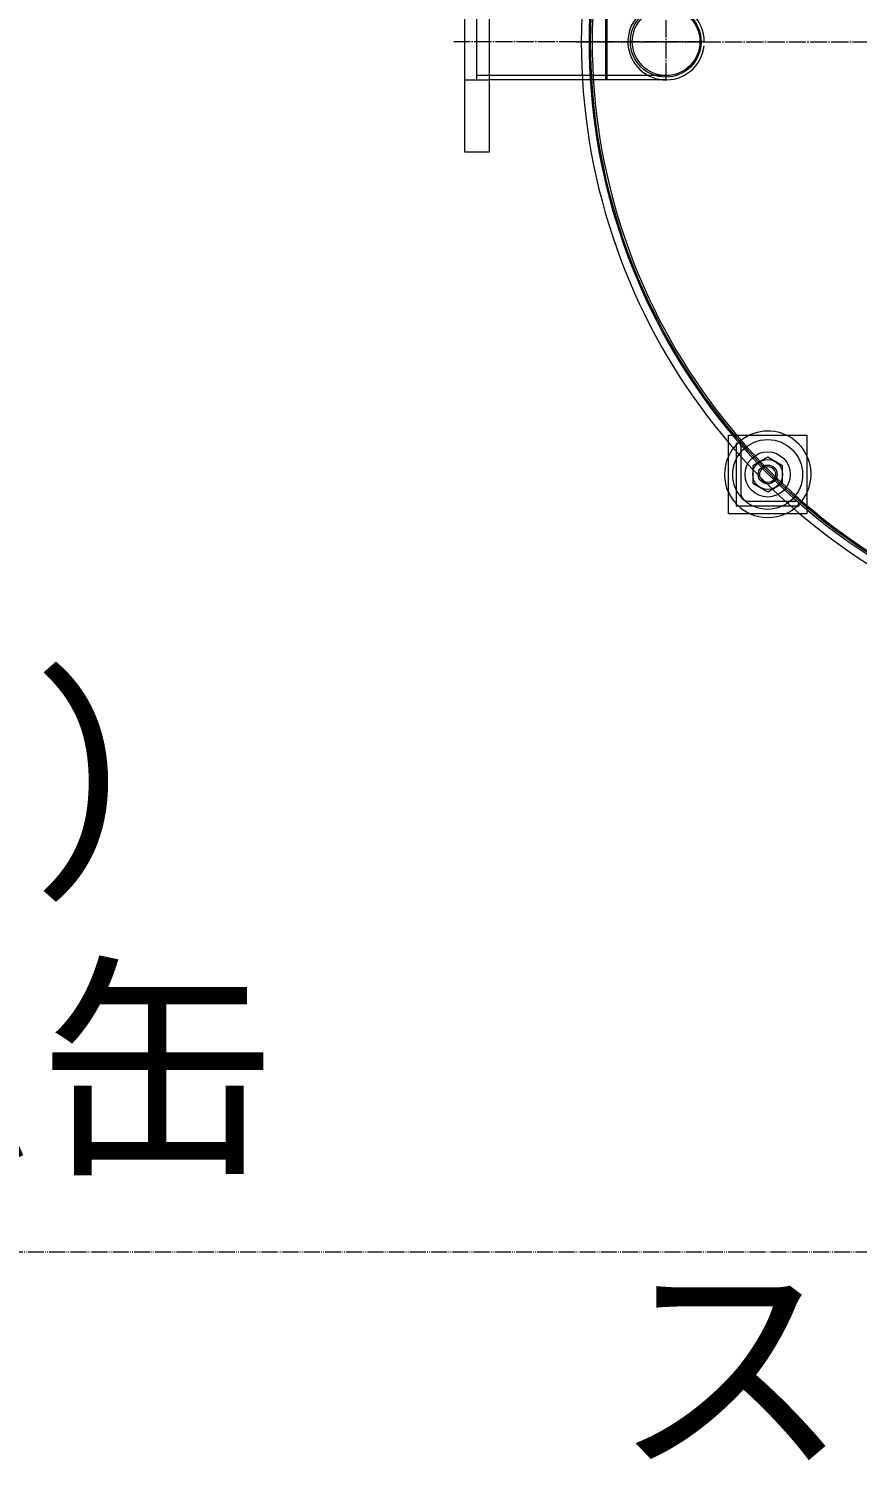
# Model space of a CAD drawing. Units: millimetres at full size. Extents: x -21196 to 21204, y -11807 to 11807.
# Drawn here: x -13845 to -13318, y -4775 to -3862 of the extents above; entities that cross this region are included whole.
import ezdxf
from ezdxf.enums import TextEntityAlignment as Align

# ---------------------------------------------------------------- set-up
doc = ezdxf.new("R2010")
doc.units = ezdxf.units.MM
doc.header["$LTSCALE"] = 0.5
doc.linetypes.add('USER3', pattern=[26.999999, 20.299999, -1.7, 0.8, -1.7, 0.8, -1.7])
doc.linetypes.add('USER4', pattern=[27.1, 22, -1.7, 1.7, -1.7])
doc.layers.add('1-0_設備-5(241129配置図菊池追記(立面図).jww)(機器配置図 260128.dwg)', color=7, linetype='Continuous', lineweight=9)
doc.layers.add('1-1_設備-D(241129配置図菊池追記(立面図).jww)(機器配置図 260128.dwg)', color=7, linetype='Continuous')
doc.styles.add('ＭＳ ゴシック', font='')
doc.styles.get('ＭＳ ゴシック').set_extended_font_data('MS Gothic')

msp = doc.modelspace()

# ---------------------------------------------------------------- linework, layer by layer
at = {"layer": '1-0_設備-5(241129配置図菊池追記(立面図).jww)(機器配置図 260128.dwg)'}
for p, q in [((-13567.868, -3800.1471), (-13567.868, -3940.1471)), ((-13559.868, -3894.4471), (-13559.868, -3845.8471)), ((-13477.8715, -3894.4471), (-13477.8715, -3845.8471)), ((-13477.1001, -3894.2471), (-13477.1001, -3846.0252)), ((-13518.9239, -3891.6471), (-13559.868, -3891.6471)), ((-13439.5215, -3891.6471), (-13518.9239, -3891.6471)), ((-13551.868, -3894.6971), (-13567.868, -3894.6971)), ((-13559.868, -3894.4471), (-13551.868, -3894.4471)), ((-13492.7715, -3894.4471), (-13551.868, -3894.4471)), ((-13439.5215, -3894.4471), (-13492.7715, -3894.4471)), ((-13477.11, -3894.4425), (-13477.8715, -3893.2471)), ((-13567.868, -3940.1471), (-13551.868, -3940.1471)), ((-13399.8996, -4125.1158), (-13399.8996, -4120.5252)), ((-13399.8996, -4170.5252), (-13399.8996, -4125.1158)), ((-13394.8996, -4125.5252), (-13393.8996, -4125.5252)), ((-13391.8996, -4127.5252), (-13391.8996, -4158.0252)), ((-13374.8996, -4134.5555), (-13384.3996, -4140.0403)), ((-13365.3996, -4140.0403), (-13374.8996, -4134.5555)), ((-13384.3996, -4140.0403), (-13384.3996, -4151.01)), ((-13365.3996, -4151.01), (-13365.3996, -4140.0403)), ((-13384.3996, -4151.01), (-13374.8996, -4156.4948)), ((-13374.8996, -4156.4948), (-13365.3996, -4151.01)), ((-13387.3996, -4162.5252), (-13356.8996, -4162.5252)), ((-13354.8996, -4165.5252), (-13354.8996, -4164.5252)), ((-13354.4902, -4170.5252), (-13399.8996, -4170.5252)), ((-13349.8996, -4170.5252), (-13354.4902, -4170.5252))]:
    msp.add_line(p, q, dxfattribs=at)
at = {"layer": '1-0_設備-5(241129配置図菊池追記(立面図).jww)(機器配置図 260128.dwg)', "linetype": 'USER4'}
for p, q in [((-13439.5215, -3894.4471), (-13439.5215, -3845.8471)), ((-13415.2215, -3870.1471), (-13574.528, -3870.1471)), ((-13497.0215, -3870.1471), (-13178.3215, -3870.1471))]:
    msp.add_line(p, q, dxfattribs=at)
at = {"layer": '1-0_設備-5(241129配置図菊池追記(立面図).jww)(機器配置図 260128.dwg)', "linetype": 'USER3'}
msp.add_lwpolyline([(-5599.5217, 1359.8529), (-16599.5217, 1359.8529), (-16599.5217, -4640.1471), (-5599.5217, -4640.1471)], close=True, dxfattribs=at)
at = {"layer": '1-0_設備-5(241129配置図菊池追記(立面図).jww)(機器配置図 260128.dwg)'}
for points in [[(-13551.868, -3940.1471), (-13551.868, -3800.1471), (-13567.868, -3800.1471)], [(-13399.8996, -4120.5252), (-13349.8996, -4120.5252), (-13349.8996, -4170.5252)], [(-13394.8996, -4125.5252), (-13394.8996, -4165.5252), (-13354.8996, -4165.5252)]]:
    msp.add_lwpolyline(points, dxfattribs=at)
for centre, radius in [((-13099.5215, -3870.1471), 388.031), ((-13439.7715, -3870.1471), 22.5), ((-13439.5215, -3870.1471), 21.5), ((-13374.9074, -4145.5252), 22.219), ((-13374.8996, -4145.5252), 14.392), ((-13374.8996, -4145.5252), 9.5), ((-13374.8996, -4145.5252), 6), ((-13374.8996, -4145.5252), 5.053)]:
    msp.add_circle(centre, radius, dxfattribs=at)
for centre, radius, start, end in [((-13099.5215, -3870.1471), 394, 107.732, 252.268), ((-13099.5215, -3870.1471), 389.031, 107.966, 252.034), ((-13099.5215, -3870.1471), 387.031, 108.062, 251.938), ((-13439.5215, -3870.1471), 24.3, 0, 353.875), ((-13374.7936, -4145.4192), 27.5, 294.07, 154.651), ((-13393.8996, -4127.5252), 2, 0, 90), ((-13374.9074, -4145.5252), 27.5, 155.341, 204.659), ((-13374.8014, -4145.4192), 27.5, 204.124, 245.916), ((-13387.3996, -4158.0252), 4.5, 180, 270), ((-13356.8996, -4164.5252), 2, 0, 90), ((-13374.8014, -4145.4192), 27.5, 245.916, 294.084)]:
    msp.add_arc(centre, radius, start, end, dxfattribs=at)

# ---------------------------------------------------------------- texts
at = {"layer": '1-1_設備-D(241129配置図菊池追記(立面図).jww)(機器配置図 260128.dwg)', "style": 'ＭＳ ゴシック'}
for s, p in [('(ヒーター装着)', (-14831.7591, -4421.2348)), ('オイル用ドラム缶', (-14897.4391, -4612.6432)), ('スクリーン', (-13474.1267, -4802.0653))]:
    msp.add_text(s, height=110.9, dxfattribs=at).set_placement(p, align=Align.BOTTOM_LEFT)

doc.saveas('drawing.dxf')
